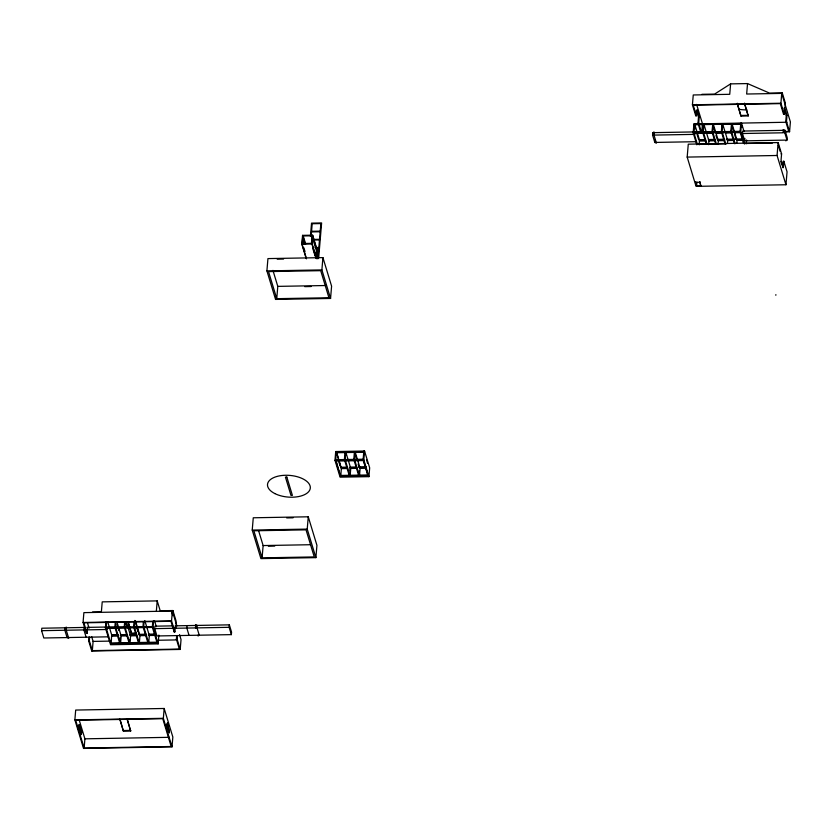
<?xml version="1.0" encoding="UTF-8"?>
<svg xmlns="http://www.w3.org/2000/svg" width="832" height="832" viewBox="0 0 832 832"><rect width="100%" height="100%" fill="white"/><g stroke="black" fill="none" stroke-linecap="round" stroke-linejoin="round"><path stroke-width="1.25" d="M108.087 636.823L43.826 637.998L41.6 630.677L41.808 628.222L84.791 627.432M66.258 630.219L66.446 628.004L65.031 628.025L66.217 627.276L66.03 629.481L68.702 638.269L67.07 637.562L64.844 630.24L65.052 627.786M74.87 719.888L75.691 710.06L164.174 708.479L172.838 737.017L172.016 746.855L83.533 748.426L74.87 719.888L163.342 718.318L172.016 746.855M87.61 627.38L87.1 633.433L86.403 633.454L83.065 622.471L83.886 612.633L172.37 611.062L176.894 625.945M84.105 627.463L83.897 629.928L86.122 637.239M79.414 724.797L81.64 732.118L81.432 734.573L79.206 727.262L79.414 724.797L78.707 724.807L80.933 732.129L80.725 734.594M179.535 634.629L181.033 639.6L180.211 649.438L91.738 651.009L88.618 640.765L88.92 637.166M176.696 635.565L176.394 639.205L179.39 649.085L92.331 650.634L89.326 640.754L89.627 637.156M91.738 651.009L91.936 648.554M84.126 748.051L75.681 720.242L162.75 718.692L171.194 746.502L84.126 748.051L84.906 738.826L79.394 720.699M92.331 650.634L93.101 641.41L91.634 636.574M101.338 612.321L102.222 601.869L157.206 600.891L160.212 610.771L172.9 610.542L176.01 620.786L175.739 624.021M158.87 635.086L158.132 643.885L110.552 644.727L105.435 627.9L105.966 621.618M106.61 622.232L106.142 627.89L110.916 643.614L157.092 642.793L157.144 642.179L110.968 643.001L110.916 643.614M106.298 627.64L106.246 628.254L152.422 627.432L152.474 626.818L106.194 627.276L125.06 627.307M110.968 643.001L111.197 643.739L111.654 634.826L107.713 621.826M115.284 622.076L114.858 627.12L119.86 643.583M115.991 622.066L115.565 627.099L120.567 643.573L121.202 636.002L117.031 622.274M120.182 639.798L120.39 637.281M124.665 621.91L124.238 626.954L129.022 642.678M125.372 621.899L124.946 626.933L129.719 642.668M129.345 642.148L129.563 639.631M130.052 642.138L130.582 635.835L126.412 622.107M127.379 719.43L130.666 731.026L123.406 731.151L120.12 719.566M136.438 633.651L131.602 633.734L128.315 622.149M134.035 621.743L133.723 627.151M134.846 620.464L134.316 626.766L139.1 642.502M139.318 643.23L139.963 635.669L135.429 620.755M143.416 621.577L142.99 626.61L147.774 642.346M144.123 621.556L143.697 626.6L148.699 643.063L149.334 635.502L144.799 620.589M152.797 621.41L152.318 627.068L157.092 642.793M158.132 643.885L153.026 627.047L153.546 620.766M87.1 633.433L83.876 622.825L170.945 621.275L174.169 631.883L174.876 631.873L175.386 625.82L229.341 624.853L231.566 632.174L231.358 634.629L156.957 635.96L154.731 628.638L154.939 626.184L172.827 625.862M156.333 611.343L157.206 600.891M163.342 718.318L164.174 708.479M174.876 631.873L171.538 620.901L172.37 611.062M172.63 613.777L172.9 610.542M174.169 631.883L174.47 628.254M169.406 730.548L169.208 733.013L166.982 725.691L167.19 723.237L169.406 730.548L168.709 730.569L166.858 724.464M180.211 649.438L177.102 639.194L177.403 635.554M187.044 625.612L186.836 628.066L189.062 635.388M195.603 624.718L195.624 627.91L195.603 624.718L197.236 625.425L197.028 627.89L199.254 635.201L198.068 635.96L197.85 635.232M231.358 634.629L229.133 627.318L229.341 624.853M266.906 270.889L267.935 258.596L322.92 257.618L331.594 286.156L330.564 298.449L275.569 299.426L266.906 270.889L321.89 269.911L330.564 298.449M252.231 530.078L253.271 517.785L308.256 516.797L316.93 545.334L315.89 557.638L260.905 558.615L252.231 530.078L307.226 529.1L315.89 557.638M275.569 299.426L275.777 296.972M276.754 298.678L268.528 271.596L320.705 270.67L328.931 297.742L276.754 298.678L277.794 286.374L272.938 270.379M262.09 557.856L253.864 530.785L306.03 529.849L314.257 556.93L262.09 557.856L263.13 545.563L258.638 530.795M306.207 258.565L301.818 244.14L302.567 235.352L312.645 235.175L317.762 252.002L317.231 258.284M302.099 244.265L302.734 236.694L303.441 236.683L302.806 244.244L303.212 235.955L305.646 243.942M310.419 236.434L311.542 223.132L321.62 222.945L318.666 258.045M311.189 235.695L312.198 223.735L320.861 223.579L317.897 258.804M311.47 244.098L312.114 236.527L312.811 236.517L312.177 244.078L311.47 244.098L311.886 235.799L316.888 252.262L316.358 258.565M316.285 258.388L311.906 243.963L312.645 235.175M317.065 258.554L317.595 252.252L312.593 235.789L302.515 235.966L304.938 243.963M321.89 269.911L322.92 257.618M307.226 529.1L308.256 516.797M334.974 460.335L335.722 451.547L364.551 451.027L369.668 467.865L368.93 476.653L340.09 477.162L334.974 460.335L363.813 459.826L368.93 476.653M335.962 460.439L335.91 461.053L363.334 460.564M336.596 452.109L336.544 452.722L363.969 452.234L363.792 451.662L336.367 452.15L341.37 468.614L340.839 474.916M340.517 475.446L367.942 474.958L367.89 475.571L340.465 476.06L335.733 459.711L363.158 459.222L368.16 475.686M340.465 476.06L335.681 460.325L336.419 451.537L341.151 467.875L347.35 467.771M344.406 459.555L345.041 451.994L345.925 454.896M345.114 459.545L345.748 451.984L350.75 468.447L350.116 476.008M349.835 470.974L349.825 467.73L356.72 467.605M353.787 459.389L354.422 451.828L354.598 452.4M354.484 459.378L355.129 451.818L360.121 468.281L359.486 475.842L354.713 460.106M359.206 470.808L358.79 475.852L354.006 460.117M363.813 459.826L364.551 451.027M693.826 131.924L652.798 132.662L652.59 135.117L654.815 142.438L656.438 143.146L653.775 134.358L653.962 132.153L652.777 132.902L654.181 132.881L653.994 135.096M654.992 140.223L654.815 142.438L695.833 141.7M687.18 157.092L688.272 144.175L778.149 142.574L781.591 153.878L781.061 160.181L783.307 167.575L782.673 167.586L783.203 161.283L783.838 161.273L787.051 171.839L785.959 184.756L696.072 186.358L687.18 157.092L777.067 155.49L785.959 184.756M696.592 104.406L702.468 123.75L701.688 132.974L698.703 123.126L699.213 117.073L696.966 109.678L696.457 115.742L695.75 115.752L692.422 104.811L693.254 94.973L729.737 94.307L730.621 83.876L747.531 83.574L769.569 93.111L782.257 92.882L785.377 103.126L785.013 107.432M696.831 144.799L693.17 132.777L693.919 123.978L786.937 122.242M695.75 115.752L696.155 110.906M703.664 133.307L701.095 133.349L697.996 123.146L698.506 117.083L696.634 110.926M700.835 185.942L699.774 181.667L700.835 185.942L696.613 186.014L695.552 181.74M699.254 144.83L699.4 139.703L694.616 123.968L693.992 133.13L740.678 132.278M696.613 186.014L696.935 182.146M708.625 144.664L708.947 140.878L703.945 124.415L703.31 131.976L707.013 144.165M718.006 144.498L718.328 140.712L713.326 124.249L712.681 131.81L716.383 143.998M727.49 143.062L727.698 140.546L722.696 124.082L722.062 131.643L725.764 143.832M736.861 142.896L737.079 140.379L732.077 123.916L731.442 131.477L735.145 143.666M744.567 103.137L748.218 115.939L740.958 116.074L737.308 103.262M740.168 132.309L740.106 131.321L693.93 132.142L709.613 132.236M740.854 124.124L694.564 124.582L740.854 124.124L740.906 123.51L725.514 123.791M744.411 143.946L740.761 131.924L741.499 123.136L744.058 131.55M742.477 133.515L742.685 131.061L783.567 130.333L783.349 129.594L784.982 130.302L787.207 137.623L786.999 140.078L785.814 140.837L785.585 140.109L744.692 140.837L742.477 133.515L783.359 132.787L783.349 129.594M747.531 83.574L746.658 94.026L781.726 93.402L790.4 121.93L789.568 131.768L784.441 131.862M744.692 140.837L744.9 138.372M746.294 143.728L746.616 139.963M696.457 115.742L693.243 105.165L780.312 103.615L783.526 114.192L784.222 114.171L780.905 103.23L781.726 93.402M781.986 96.106L782.257 92.882M777.067 155.49L778.149 142.574M784.222 114.171L784.732 108.118L786.978 115.513L786.469 121.566L789.568 131.768M786.999 140.078L784.774 132.766L784.982 130.302M784.857 131.487L788.757 131.414L785.762 121.576L786.271 115.523L784.035 108.129M783.307 167.575L783.838 161.273M788.757 131.414L788.954 129.116M775.819 295.256L775.871 294.642M730.621 83.876L714.584 94.089L701.896 94.318M653.775 134.358L652.59 135.117L694.886 134.368M64.844 630.24L66.03 629.481M692.422 104.811L780.905 103.23M741.01 115.461L748.27 115.326M698.506 117.083L699.213 117.073M786.271 115.523L786.978 115.513M697.996 123.146L698.703 123.126M785.762 121.576L786.469 121.566M694.73 124.332L717.818 123.926M717.756 132.09L740.22 131.685M693.17 132.777L740.761 131.924M706.222 133.255L712.639 133.141M716.487 133.078L722.894 132.964M725.462 132.912L731.869 132.798M734.438 132.756L740.844 132.642M699.4 139.703L704.527 139.61M708.375 139.537L714.792 139.422M717.361 139.381L723.767 139.266M726.336 139.225L743.007 138.923M699.348 140.317L705.546 140.202M708.729 140.15L714.917 140.036M717.392 139.994L724.298 139.87M726.773 139.828L733.668 139.703M736.85 139.651L743.049 139.537M699.566 141.045L705.765 140.941M708.947 140.878L715.146 140.774M718.328 140.712L724.516 140.608M727.698 140.546L733.897 140.431M737.079 140.379L743.267 140.265M696.706 144.362L726.242 143.832M744.224 143.51L772.481 143.01M780.957 153.889L781.591 153.878M695.5 182.354L699.722 182.281M311.553 231.296L320.226 231.14M311.501 231.91L320.174 231.754M313.342 239.429L319.54 239.314M313.29 240.042L319.488 239.928M301.818 244.14L311.906 243.963M315.141 247.562L318.854 247.499M316.326 248.154L318.802 248.113M314.413 252.304L317.595 252.252M277.202 259.168L283.566 259.054M277.794 286.374L326.144 285.511M304.741 286.634L311.137 286.52M341.203 467.262L347.433 467.158M349.929 467.106L356.158 467.002M358.654 466.95L366.132 466.825M366.101 467.438L359.195 467.553L358.134 464.058M341.37 468.614L347.568 468.499M350.75 468.447L356.938 468.333M360.121 468.281L366.319 468.166M286.707 517.92L293.072 517.806M263.13 545.563L310.201 544.721M268.33 546.198L274.726 546.094M92.529 611.978L101.41 611.822M83.065 622.471L171.538 620.901M86.913 627.39L106.08 627.047M134.43 627.141L152.474 626.818M105.435 627.9L153.026 627.047M41.6 630.677L107.141 629.491M154.731 628.638L229.133 627.318M131.654 633.121L136.49 633.038M111.654 634.826L118.071 634.712M120.64 634.67L127.046 634.556M129.615 634.504L136.032 634.39M138.59 634.348L146.286 634.213M148.855 634.161L155.272 634.046M111.602 635.44L117.801 635.326M120.276 635.284L127.182 635.159M129.657 635.118L136.552 634.993M139.027 634.951L145.933 634.826M155.303 634.66L148.408 634.785L148.626 635.513M111.831 636.168L118.019 636.064M121.202 636.002L127.4 635.898M130.582 635.835L136.781 635.731M139.963 635.669L146.151 635.565M149.334 635.502L155.532 635.398M88.618 640.765L89.326 640.754M176.394 639.205L177.102 639.194M93.101 641.41L110.001 641.108M158.08 640.255L176.27 639.922M78.499 727.272L79.206 727.262M123.458 730.538L130.718 730.413M80.933 732.129L81.64 732.118M84.906 738.826L169.374 737.318M783.141 132.059L784.774 132.766M195.395 627.182L197.028 627.89M778.357 145.35L780.208 151.455M780.801 161.429L781.924 165.121M744.515 103.75L748.218 115.939M737.256 103.875L740.958 116.074M741.988 127.057L740.792 123.146L740.054 131.934L743.402 142.938M731.484 124.29L730.735 131.487L734.438 143.676M732.555 127.837L733.637 131.383M734.354 133.754L736.154 139.662M722.821 126.828L721.989 124.093L721.354 131.654L725.057 143.842M712.722 124.634L711.984 131.83L715.686 144.009M713.45 126.994L714.522 130.541M715.957 135.262L717.038 138.809M703.352 124.8L702.603 131.997L706.306 144.175M693.919 123.978L695.375 128.794M696.103 131.196L698.662 139.61M693.878 132.766L697.226 143.77M653.962 132.153L654.181 132.881M316.586 258.606L311.958 243.35L301.87 243.526L306.509 258.783M312.572 247.728L315.151 256.194M302.567 235.352L304.751 242.559M303.909 247.874L305.011 251.514M364.021 451.62L363.844 451.048L363.106 459.836L367.89 475.571M366.506 459.784L367.567 463.278M355.659 455.894L356.72 459.399M345.332 460.273L349.887 475.27M344.625 460.283L349.19 475.29M335.722 451.547L336.814 455.156M339.009 462.363L340.101 465.972M171.725 612.05L172.827 615.68M175.386 625.82L176.124 628.254M154.492 620.662L156.322 626.673M167.565 722.769L168.667 726.398M135.158 621.41L138.861 633.61M136.874 627.858L137.956 631.405M134.087 628.326L138.393 642.512M127.889 621.535L131.602 633.734M126.058 623.303L127.14 626.85M117.042 624.645L118.841 630.562M126.963 718.827L130.666 731.026M119.694 718.962L123.406 731.151M87.599 623.272L89.066 628.108M66.217 627.276L66.446 628.004M747.022 109.876A23.254 11.773 4.8 0 1 738.972 109.304M286.842 477.079L285.428 477.11L290.982 495.404L292.396 495.373L286.842 477.079M274.851 493.584A21.466 10.868 4.8 0 0 309.93 489.642A21.466 10.868 4.8 0 0 281.954 475.498A21.466 10.868 4.8 0 0 274.851 493.584"/></g></svg>
